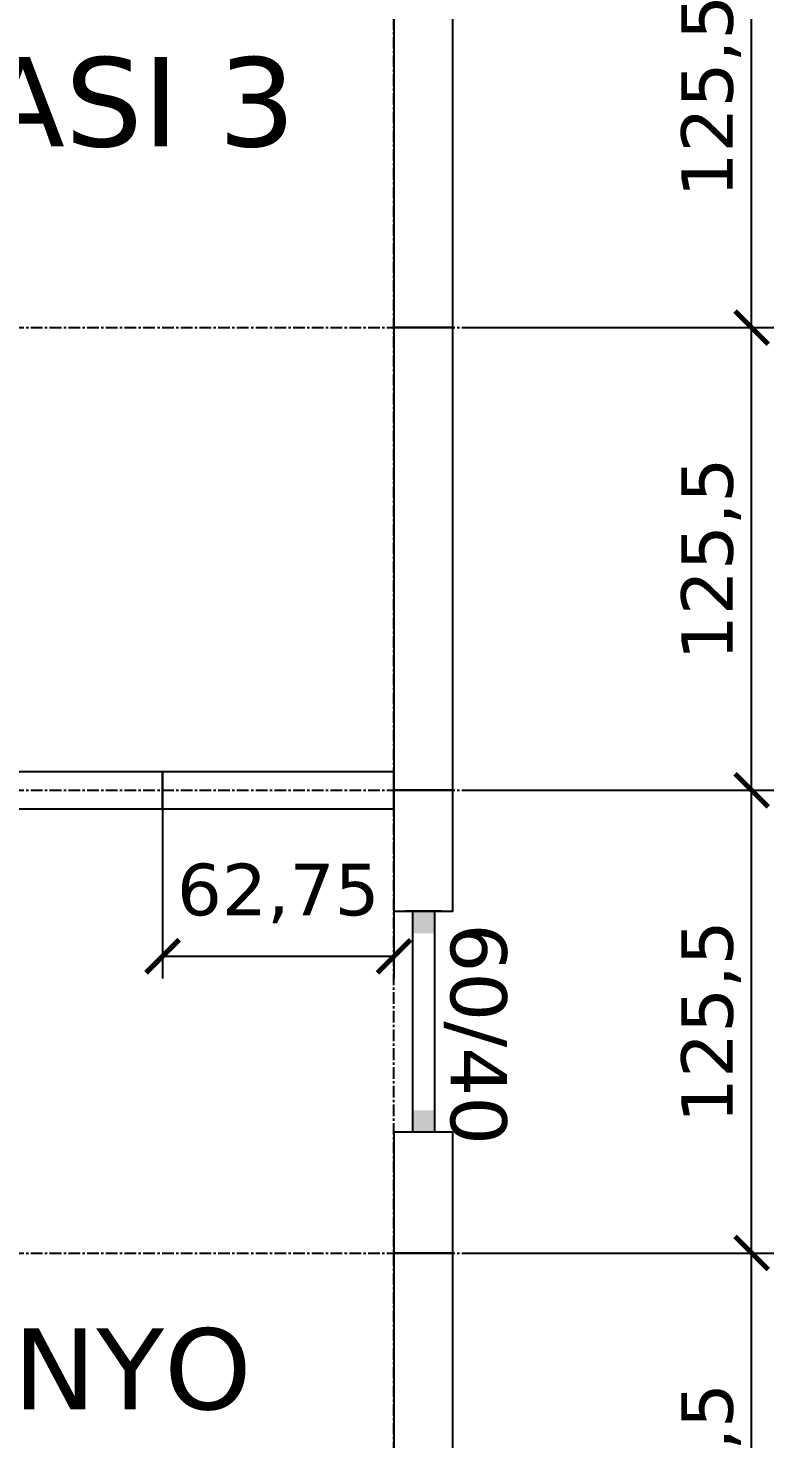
# Model space of a CAD drawing. Header units: centimetres. Extents: x -135 to 5324, y -1304 to 1609.
# Drawn here: x 1046.3 to 1248.5, y 710.6 to 1093.2 of the extents above; entities that cross this region are included whole.
import ezdxf
from ezdxf.enums import TextEntityAlignment as Align

# ---------------------------------------------------------------- set-up
doc = ezdxf.new("R2010")
doc.units = ezdxf.units.CM
doc.linetypes.add('CENTER', pattern=[5.08, 3.175, -0.635, 0.635, -0.635])
for name, color, linetype in [('AKS', 4, 'CENTER'), ('DIS_DUVAR_160', 30, 'Continuous'), ('IC_DUVAR_100', 30, 'Continuous'), ('ODA_ADLARI', 7, 'Continuous'), ('OLCULER', 7, 'Continuous'), ('OZEL_PANEL_OLCU_CM', 3, 'Continuous'), ('PENCERE', 10, 'Continuous')]:
    doc.layers.add(name, color=color, linetype=linetype)
doc.styles.add('PORTMAN', font='DejaVuSans.ttf')
doc.styles.get("Standard").update_dxf_attribs({"font": 'DejaVuSans.ttf'})
doc.dimstyles.new('PORTMAN', dxfattribs={"dimtxt": 14, "dimasz": 9, "dimexe": 6, "dimexo": 5, "dimgap": 4, "dimtad": 1, "dimtxsty": 'PORTMAN', "dimblk": 'ARCHTICK', "dimcen": 2.5, "dimazin": 3, "dimtfac": 0.5, "dimtmove": 2, "dimatfit": 3})

# ---------------------------------------------------------------- blocks, each defined once
blk = doc.blocks.new('BOM_I14_1255p0_IC_DOLU')
blk.add_lwpolyline([(0, 0), (10, 0), (10, 125.5), (0, 125.5)], close=True)
blk = doc.blocks.new('BOM_I13_627p5_IC_DOLU')
blk.add_lwpolyline([(0, 0), (10, 0), (10, 62.75), (0, 62.75)], close=True)
blk = doc.blocks.new('BOM_D09_1255p0_DIS_DOLU')
blk.add_lwpolyline([(0, 0), (16, 0), (16, 125.5), (0, 125.5)], close=True)
blk = doc.blocks.new('kaynak-pencere-6040')
at = {"layer": 'PENCERE', "color": 1}
for p, q in [((53375.86, 7992.28), (53385.86, 7992.28)), ((53377.86, 7932.28), (53377.86, 7992.28)), ((53383.86, 7932.28), (53383.86, 7992.28)), ((53375.86, 7932.28), (53385.86, 7932.28))]:
    blk.add_line(p, q, dxfattribs=at)
for points in [[(53377.86, 7992.28), (53377.86, 7986.28), (53383.86, 7992.28), (53383.86, 7986.28)], [(53377.86, 7932.28), (53377.86, 7938.28), (53383.86, 7932.28), (53383.86, 7938.28)]]:
    blk.add_solid(points, dxfattribs=at)
at = {"layer": 'PENCERE', "color": 0, "lineweight": 25}
blk.add_text('60/40', height=15.217, rotation=90, dxfattribs=at).set_placement((53373.47, 7935.61))
blk = doc.blocks.new('BOM_P03_PENCERE_600x400')
at = {"layer": 'PENCERE'}
blk.add_blockref('kaynak-pencere-6040', (0, 0), dxfattribs=at)
blk = doc.blocks.new('BOM_D13_1255p0_DIS_P03')
for points in [[(0, 92.75), (16, 92.75), (16, 125.5), (0, 125.5)], [(0, 0), (16, 0), (16, 32.75), (0, 32.75)]]:
    blk.add_lwpolyline(points, close=True)
at = {"layer": 'PENCERE'}
blk.add_blockref('BOM_P03_PENCERE_600x400', (-53372.862, -7899.528), dxfattribs=at)
blk = doc.blocks.new('_ARCHTICK')
at = {"color": 0, "linetype": 'BYBLOCK', "const_width": 0.15}
blk.add_lwpolyline([(-0.5, -0.5), (0.5, 0.5)], dxfattribs=at)

msp = doc.modelspace()

# ---------------------------------------------------------------- linework, layer by layer
at = {"layer": 'AKS'}
for p, q in [((1145.5, -35), (1145.5, 1312)), ((-35, 1012), (1196.5, 1012)), ((-35, 886.5), (1196.5, 886.5)), ((-35, 761), (1196.5, 761))]:
    msp.add_line(p, q, dxfattribs=at)

# ---------------------------------------------------------------- block references
at = {"layer": 'DIS_DUVAR_160'}
for p in [(1145.5, 1012), (1145.5, 886.5), (1145.5, 635.5)]:
    msp.add_blockref('BOM_D09_1255p0_DIS_DOLU', p, dxfattribs=at)
at = {"layer": 'DIS_DUVAR_160', "rotation": 180}
msp.add_blockref('BOM_D13_1255p0_DIS_P03', (1161.5, 886.5), dxfattribs=at)
at = {"layer": 'IC_DUVAR_100', "rotation": 270}
for name, p in [('BOM_I14_1255p0_IC_DOLU', (957.25, 891.5)), ('BOM_I13_627p5_IC_DOLU', (1082.75, 891.5))]:
    msp.add_blockref(name, p, dxfattribs=at)

# ---------------------------------------------------------------- texts
at = {"layer": 'ODA_ADLARI', "style": 'PORTMAN'}
for s, height, p in [('YATAK ODASI 3', 24.227263, (991.125, 1073.25)), ('BANYO', 22, (1053.875, 729.625))]:
    msp.add_text(s, height=height, dxfattribs=at).set_placement(p, align=Align.MIDDLE_CENTER)

# ---------------------------------------------------------------- dimensions: what is measured, and where the dimension line sits
at = {"layer": 'OLCULER'}
for base, p1, p2 in [((1242.5, 1012), (1161.5, 1012), (1161.5, 1137.5)), ((1242.5, 886.5), (1161.5, 886.5), (1161.5, 1012)), ((1242.5, 761), (1161.5, 761), (1161.5, 886.5)), ((1242.5, 635.5), (1161.5, 635.5), (1161.5, 761))]:
    msp.add_linear_dim(base=base, p1=p1, p2=p2, angle=90, dimstyle='PORTMAN', override={"dimtxt": 14, "dimasz": 9, "dimexe": 6, "dimexo": 5, "dimdec": 2, "dimzin": 8, "dimdsep": 44}, dxfattribs=at).render()
at = {"layer": 'OZEL_PANEL_OLCU_CM'}
msp.add_linear_dim(base=(1082.75, 841.5), p1=(1082.75, 891.5), p2=(1145.5, 891.5), dimstyle='PORTMAN', override={"dimtxt": 14, "dimasz": 9, "dimexe": 6, "dimexo": 5, "dimdec": 2, "dimzin": 8, "dimdsep": 44}, dxfattribs=at).render()

doc.saveas('drawing.dxf')
